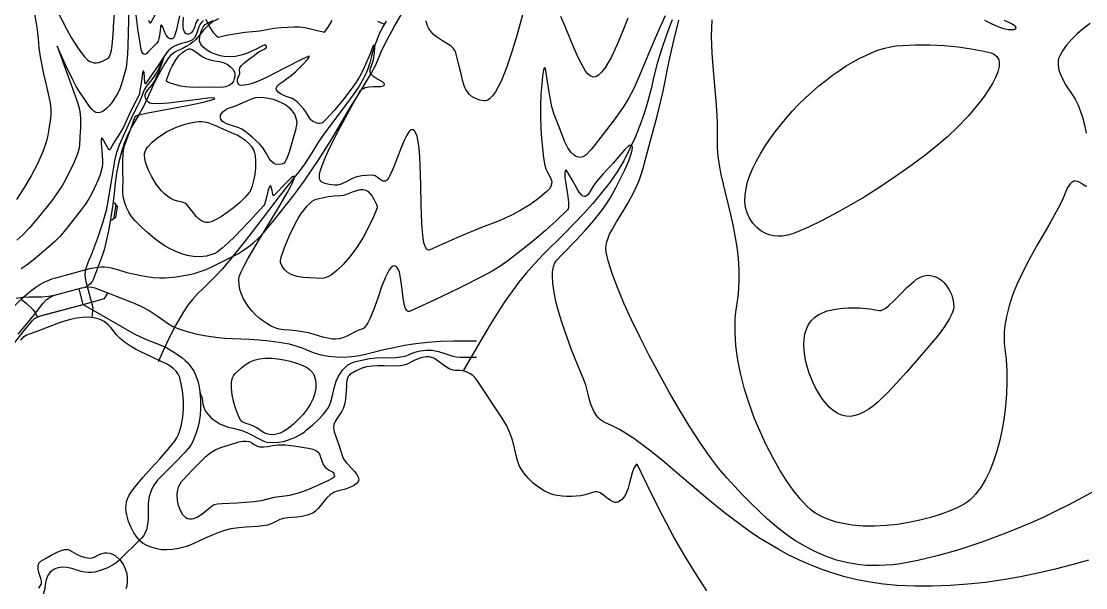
# Model space of a CAD drawing. Header units: inches. Extents: x 14835060 to 15200370, y 4673777 to 4962097.
# Drawn here: x 14982426 to 15056849, y 4714730 to 4754310 of the extents above; entities that cross this region are included whole.
import ezdxf

# ---------------------------------------------------------------- set-up
doc = ezdxf.new("R2010")
doc.units = ezdxf.units.IN
doc.header["$MEASUREMENT"] = 0
for name, color, linetype in [('1000m', 7, 'Continuous'), ('100m', 7, 'Continuous'), ('200m', 7, 'Continuous'), ('500m', 7, 'Continuous'), ('8x', 7, 'Continuous'), ('8xx', 7, 'Continuous'), ('8xxÃ¦Â·Âµ', 7, 'Continuous'), ('8xÃ¦Â·Âµ', 7, 'Continuous'), ('Ã¥Â³Â¶Ã¥Â¶Â¼', 7, 'Continuous'), ('Ã¥Â¶ÂºÃ¥ÂÂ—Ã¤ÂºÂ¤Ã©Â€Âš', 7, 'Continuous'), ('Ã¥Â·ÂžÃ¥Â¢Âƒ', 7, 'Continuous'), ('Ã¦Â²Â³Ã¥Â·ÂÃ£ÂƒÂ»Ã¦Â¹Â–Ã¦Â²Â¼', 7, 'Continuous'), ('Ã¦ÂµÂ·Ã¥Â²Â¸Ã§Â·Âš', 7, 'Continuous'), ('Ã¨Â»ÂŠÃ¥Â»Â\xa0', 7, 'Continuous'), ('Ã¨Â‘Â¦Ã¥ÂŽÂŸÃ©Â‰Â„Ã©ÂÂ“', 7, 'Continuous'), ('Ã¨Â‡Â¨Ã¦ÂµÂ·Ã§Â·Âš', 7, 'Continuous'), ('Ã©Â¹Â½Ã¥Â·ÂžÃ§Â·Âš', 7, 'Continuous')]:
    doc.layers.add(name, color=color, linetype=linetype)

msp = doc.modelspace()

# ---------------------------------------------------------------- linework, layer by layer
at = {"layer": '1000m'}
for points in [[(15050232, 4752098), (15050395, 4752034), (15050529, 4751953), (15050636, 4751855), (15050716, 4751742), (15050770, 4751614), (15050801, 4751472), (15050809, 4751318), (15050796, 4751151), (15050709, 4750788), (15050550, 4750389), (15050330, 4749964), (15050058, 4749519), (15049743, 4749064), (15049396, 4748606), (15048645, 4747712), (15047881, 4746902), (15047184, 4746240), (15046461, 4745628), (15045592, 4744943), (15044611, 4744213), (15043554, 4743465), (15042455, 4742726), (15041348, 4742023), (15040268, 4741383), (15039251, 4740832), (15038321, 4740354), (15037475, 4739930), (15036702, 4739590), (15036340, 4739462), (15035992, 4739366), (15035658, 4739305), (15035336, 4739285), (15035025, 4739307), (15034723, 4739377), (15034429, 4739498), (15034142, 4739674), (15033861, 4739907), (15033585, 4740203), (15033345, 4740545), (15033174, 4740915), (15033067, 4741309), (15033021, 4741726), (15033032, 4742162), (15033097, 4742616), (15033213, 4743085), (15033375, 4743566), (15033581, 4744058), (15033826, 4744556), (15034107, 4745060), (15034421, 4745567), (15034764, 4746073), (15035132, 4746577), (15035522, 4747076), (15035931, 4747568), (15036356, 4748048), (15036797, 4748512), (15037251, 4748958), (15037716, 4749386), (15038189, 4749793), (15038668, 4750178), (15039149, 4750541), (15039631, 4750878), (15040111, 4751190), (15040586, 4751474), (15041053, 4751730), (15041511, 4751955), (15041956, 4752148), (15042386, 4752308), (15042798, 4752433), (15043190, 4752523), (15043589, 4752585), (15044020, 4752630), (15044954, 4752675), (15045948, 4752665), (15046957, 4752609), (15047934, 4752516), (15048836, 4752394), (15049617, 4752252), (15050232, 4752098)], [(15042397, 4734105), (15042538, 4734110), (15042695, 4734168), (15042868, 4734273), (15043053, 4734417), (15043458, 4734795), (15043893, 4735242), (15044346, 4735700), (15044802, 4736110), (15045026, 4736280), (15045246, 4736415), (15045459, 4736509), (15045664, 4736555), (15045877, 4736560), (15046081, 4736535), (15046274, 4736484), (15046458, 4736408), (15046630, 4736309), (15046791, 4736189), (15046940, 4736052), (15047076, 4735899), (15047306, 4735556), (15047477, 4735177), (15047583, 4734781), (15047620, 4734388), (15047600, 4734200), (15047544, 4733994), (15047453, 4733771), (15047330, 4733531), (15046998, 4733006), (15046571, 4732431), (15046068, 4731813), (15045510, 4731162), (15044314, 4729800), (15043652, 4729050), (15042993, 4728342), (15042337, 4727714), (15042010, 4727443), (15041685, 4727206), (15041362, 4727009), (15041040, 4726856), (15040721, 4726752), (15040404, 4726702), (15040089, 4726710), (15039776, 4726782), (15039466, 4726923), (15039159, 4727136), (15038919, 4727356), (15038684, 4727614), (15038456, 4727906), (15038239, 4728226), (15038035, 4728572), (15037846, 4728938), (15037674, 4729321), (15037522, 4729716), (15037393, 4730119), (15037288, 4730526), (15037211, 4730932), (15037163, 4731334), (15037147, 4731726), (15037166, 4732106), (15037221, 4732467), (15037316, 4732808), (15037457, 4733114), (15037646, 4733378), (15037878, 4733603), (15038147, 4733791), (15038449, 4733944), (15038777, 4734066), (15039128, 4734159), (15039495, 4734226), (15039873, 4734268), (15040258, 4734289), (15041024, 4734276), (15041751, 4734208), (15042397, 4734105)]]:
    msp.add_lwpolyline(points, dxfattribs=at)
at = {"layer": '100m'}
for points in [[(15057044, 4716646), (15055884, 4716319), (15054704, 4716015), (15053508, 4715738), (15052297, 4715492), (15051074, 4715279), (15049844, 4715103), (15048608, 4714968), (15047369, 4714876), (15046130, 4714831), (15044895, 4714836), (15043665, 4714895), (15042702, 4714986), (15041771, 4715119), (15040873, 4715291), (15040007, 4715499), (15039170, 4715743), (15038361, 4716018), (15037581, 4716322), (15036826, 4716654), (15036096, 4717010), (15035389, 4717388), (15034705, 4717785), (15034041, 4718200), (15033398, 4718629), (15032773, 4719071), (15031573, 4719980), (15030431, 4720909), (15029338, 4721837), (15028284, 4722744), (15027257, 4723611), (15026249, 4724419), (15025248, 4725147), (15024747, 4725474), (15024245, 4725775), (15023739, 4726046), (15023230, 4726284), (15023054, 4726376), (15022898, 4726489), (15022759, 4726621), (15022637, 4726769), (15022435, 4727105), (15022280, 4727476), (15022160, 4727862), (15022064, 4728243), (15021896, 4728910), (15021715, 4729368), (15021359, 4730222), (15020902, 4731361), (15020420, 4732673), (15020193, 4733360), (15019987, 4734049), (15019812, 4734725), (15019677, 4735375), (15019591, 4735986), (15019564, 4736542), (15019576, 4736796), (15019605, 4737032), (15019654, 4737246), (15019724, 4737439), (15019884, 4737649), (15020220, 4737998), (15021251, 4739039), (15021863, 4739692), (15022484, 4740406), (15023073, 4741164), (15023342, 4741552), (15023588, 4741945), (15023990, 4742675), (15024301, 4743274), (15024621, 4743930), (15024902, 4744569), (15025094, 4745116), (15025143, 4745333), (15025151, 4745500), (15025114, 4745606), (15025076, 4745634), (15025024, 4745644), (15024946, 4745623), (15024853, 4745562), (15024608, 4745323), (15023820, 4744402), (15023480, 4744041), (15023086, 4743637), (15022667, 4743145), (15022457, 4742851), (15022250, 4742517), (15022104, 4742281), (15022028, 4742185), (15021949, 4742112), (15021866, 4742069), (15021780, 4742061), (15021688, 4742096), (15021592, 4742179), (15021441, 4742377), (15021275, 4742640), (15020935, 4743243), (15020649, 4743749), (15020550, 4743891), (15020516, 4743921), (15020493, 4743918), (15020452, 4743836), (15020431, 4743716), (15020439, 4743388), (15020493, 4742975), (15020568, 4742519), (15020642, 4742064), (15020689, 4741652), (15020687, 4741325), (15020660, 4741206), (15020612, 4741125), (15019853, 4740384), (15019075, 4739681), (15018310, 4739031), (15017593, 4738452), (15016439, 4737574), (15015883, 4737179), (15015354, 4736860), (15014690, 4736495), (15013079, 4735679), (15011304, 4734832), (15009615, 4734057), (15009545, 4734036), (15009482, 4734037), (15009425, 4734060), (15009374, 4734102), (15009287, 4734240), (15009218, 4734439), (15009119, 4734971), (15009047, 4735603), (15008970, 4736237), (15008921, 4736526), (15008860, 4736778), (15008783, 4736984), (15008685, 4737130), (15008628, 4737176), (15008565, 4737204), (15008494, 4737211), (15008416, 4737195), (15008287, 4737109), (15008156, 4736946), (15008023, 4736718), (15007890, 4736434), (15007619, 4735747), (15007345, 4734974), (15007069, 4734205), (15006793, 4733527), (15006655, 4733250), (15006517, 4733029), (15006380, 4732876), (15006244, 4732802), (15006031, 4732734), (15005817, 4732636), (15005378, 4732400), (15005150, 4732285), (15004912, 4732188), (15004662, 4732121), (15004400, 4732096), (15004173, 4732106), (15003949, 4732137), (15003504, 4732240), (15002594, 4732506), (15002118, 4732610), (15001644, 4732683), (15001200, 4732727), (15000813, 4732743), (15000598, 4732763), (15000363, 4732820), (15000114, 4732911), (14999855, 4733035), (14999591, 4733188), (14999325, 4733369), (14999064, 4733576), (14998810, 4733807), (14998570, 4734059), (14998347, 4734330), (14998145, 4734618), (14997970, 4734921), (14997826, 4735237), (14997717, 4735564), (14997649, 4735899), (14997625, 4736241), (14997671, 4736472), (14997803, 4736806), (14998008, 4737226), (14998273, 4737718), (14998931, 4738851), (14999677, 4740081), (15000408, 4741282), (15001023, 4742328), (15001255, 4742754), (15001420, 4743095), (15001505, 4743334), (15001514, 4743411), (15001498, 4743457), (15001437, 4743457), (15001330, 4743390), (15001005, 4743099), (15000100, 4742154), (15000073, 4742136), (15000050, 4742142), (15000013, 4742210), (14999957, 4742478), (14999898, 4742743), (14999857, 4742806), (14999832, 4742808), (14999802, 4742787), (14999750, 4742691), (14999697, 4742531), (14999590, 4742104), (14999482, 4741675), (14999427, 4741513), (14999372, 4741414), (14998358, 4740310), (14997359, 4739268), (14996899, 4738822), (14996481, 4738453), (14996120, 4738181), (14995965, 4738089), (14995830, 4738028), (14995367, 4737906), (14994908, 4737859), (14994457, 4737877), (14994016, 4737952), (14993589, 4738075), (14993179, 4738237), (14992788, 4738430), (14992420, 4738644), (14992078, 4738871), (14991765, 4739103), (14991239, 4739543), (14990865, 4739895), (14990668, 4740088), (14990386, 4740371), (14990143, 4740669), (14989940, 4740977), (14989777, 4741296), (14989655, 4741622), (14989573, 4741953), (14989532, 4742289), (14989531, 4742625), (14989538, 4743161), (14989524, 4743807), (14989518, 4744493), (14989549, 4745148), (14989622, 4745531), (14989754, 4745938), (14990080, 4746785), (14990381, 4747650), (14990458, 4747704), (14990643, 4747768), (14991274, 4747917), (14993156, 4748269), (14994160, 4748453), (14995045, 4748629), (14995686, 4748788), (14995877, 4748859), (14995962, 4748921), (14995940, 4748950), (14995846, 4748960), (14995474, 4748936), (14994223, 4748774), (14992729, 4748595), (14992054, 4748549), (14991515, 4748557), (14991410, 4748587), (14991312, 4748651), (14991225, 4748741), (14991155, 4748849), (14991105, 4748968), (14991080, 4749089), (14991086, 4749204), (14991125, 4749306), (14991277, 4749513), (14991441, 4749700), (14991604, 4749903), (14991755, 4750159), (14992035, 4750787), (14992252, 4751346), (14992443, 4751899), (14991996, 4751224), (14991113, 4749944), (14991096, 4749932), (14991081, 4749947), (14991059, 4750043), (14991032, 4750389), (14991006, 4750731), (14990984, 4750823), (14990970, 4750836), (14990952, 4750821), (14990909, 4750703), (14990869, 4750505), (14990796, 4749980), (14990724, 4749451), (14990686, 4749250), (14990645, 4749127), (14990301, 4748470), (14989999, 4747845), (14989567, 4746921), (14989338, 4746511), (14989092, 4746130), (14988845, 4745747), (14988610, 4745334), (14988591, 4745319), (14988564, 4745330), (14988495, 4745416), (14988318, 4745739), (14988142, 4746061), (14988075, 4746145), (14988050, 4746155), (14988032, 4746138), (14988008, 4746003), (14988008, 4745792), (14988051, 4745226), (14988097, 4744611), (14988100, 4744340), (14988081, 4744120), (14987969, 4743684), (14987820, 4743288), (14987533, 4742635), (14987361, 4742266), (14987146, 4741893), (14986897, 4741519), (14986622, 4741142), (14985431, 4739628), (14985119, 4739273), (14984761, 4738930), (14984178, 4738420), (14983695, 4737988), (14983253, 4737618), (14982833, 4737294), (14982417, 4737002)], [(14999951, 4730766), (15000354, 4730720), (15000790, 4730649), (15001236, 4730552), (15001672, 4730427), (15002076, 4730272), (15002426, 4730085), (15002574, 4729979), (15002702, 4729864), (15002805, 4729741), (15002881, 4729608), (15002978, 4729319), (15003022, 4729003), (15003011, 4728667), (15002946, 4728314), (15002825, 4727951), (15002648, 4727581), (15002415, 4727210), (15002125, 4726843), (15001795, 4726485), (15001448, 4726150), (15001087, 4725857), (15000717, 4725625), (15000530, 4725537), (15000342, 4725472), (15000154, 4725430), (14999966, 4725416), (14999779, 4725431), (14999594, 4725477), (14999411, 4725557), (14999230, 4725674), (14998899, 4725896), (14998620, 4726038), (14998386, 4726127), (14998189, 4726188), (14998022, 4726246), (14997879, 4726328), (14997752, 4726460), (14997635, 4726666), (14997511, 4726965), (14997381, 4727338), (14997261, 4727759), (14997167, 4728202), (14997114, 4728641), (14997118, 4729049), (14997147, 4729233), (14997196, 4729400), (14997267, 4729545), (14997363, 4729667), (14997827, 4730100), (14998090, 4730301), (14998381, 4730479), (14998707, 4730624), (14999074, 4730726), (14999486, 4730777), (14999951, 4730766)], [(14998556, 4724842), (14998706, 4724735), (14998847, 4724658), (14998982, 4724605), (14999114, 4724575), (14999378, 4724566), (14999663, 4724603), (14999993, 4724659), (15000390, 4724704), (15000876, 4724712), (15001476, 4724653), (15002496, 4724487), (15002811, 4724410), (15003030, 4724321), (15003177, 4724208), (15003276, 4724059), (15003353, 4723860), (15003431, 4723601), (15003536, 4723347), (15003665, 4723164), (15003807, 4723036), (15003949, 4722949), (15004183, 4722835), (15004250, 4722777), (15004267, 4722698), (15004279, 4722620), (15004315, 4722563), (15004335, 4722511), (15004300, 4722446), (15004171, 4722352), (15003910, 4722212), (15002830, 4721729), (15002148, 4721458), (15001612, 4721282), (15001188, 4721177), (15000845, 4721119), (15000273, 4721057), (14999980, 4721006), (14999638, 4720911), (14999203, 4720804), (14998675, 4720728), (14998098, 4720677), (14997512, 4720643), (14996480, 4720596), (14996117, 4720567), (14995912, 4720526), (14995766, 4720430), (14995562, 4720263), (14995039, 4719847), (14994749, 4719665), (14994460, 4719542), (14994320, 4719513), (14994185, 4719512), (14994058, 4719542), (14993940, 4719607), (14993831, 4719704), (14993730, 4719823), (14993554, 4720117), (14993424, 4720467), (14993347, 4720852), (14993333, 4721249), (14993352, 4721446), (14993390, 4721637), (14993449, 4721821), (14993529, 4721994), (14993631, 4722154), (14993757, 4722297), (14994347, 4722912), (14994998, 4723582), (14995338, 4723895), (14995684, 4724168), (14996031, 4724386), (14996205, 4724468), (14996378, 4724529), (14997044, 4724739), (14997647, 4724915), (14997916, 4724964), (14998160, 4724976), (14998374, 4724938), (14998556, 4724842)]]:
    msp.add_lwpolyline(points, dxfattribs=at)
at = {"layer": '200m'}
for points in [[(14989936, 4755300), (14989884, 4752605), (14989858, 4752021), (14989817, 4751501), (14989758, 4751068), (14989675, 4750742), (14989423, 4749940), (14989306, 4749586), (14989173, 4749289), (14988973, 4748953), (14988779, 4748667), (14988591, 4748429), (14988410, 4748237), (14988237, 4748090), (14988073, 4747987), (14987918, 4747926), (14987774, 4747906), (14987635, 4747939), (14987493, 4748031), (14987348, 4748176), (14987197, 4748364), (14986868, 4748838), (14986493, 4749390), (14986271, 4749745), (14986023, 4750209), (14985517, 4751271), (14984945, 4752584), (14986290, 4748850), (14986409, 4748490), (14986491, 4748152), (14986541, 4747829), (14986566, 4747514), (14986563, 4746883), (14986526, 4746204), (14986487, 4745620), (14986448, 4745378), (14986377, 4745121), (14986262, 4744814), (14986090, 4744421), (14985522, 4743235), (14985303, 4742854), (14984961, 4742343), (14984528, 4741747), (14984037, 4741109), (14983517, 4740473), (14983002, 4739883), (14982524, 4739382), (14982113, 4739015)], [(14993487, 4754694), (14993350, 4754062), (14993276, 4753724), (14993195, 4753424), (14993104, 4753200), (14993053, 4753130), (14992999, 4753093), (14992909, 4753077), (14992827, 4753090), (14992753, 4753125), (14992684, 4753181), (14992565, 4753338), (14992466, 4753529), (14992317, 4753897), (14992259, 4754014), (14992232, 4754043), (14992207, 4754047), (14992170, 4753991), (14992148, 4753873), (14992116, 4753516), (14992092, 4753310), (14992052, 4753109), (14991989, 4752929), (14991896, 4752787), (14991281, 4752144), (14991177, 4752044), (14991114, 4752006), (14991049, 4751990), (14990984, 4752007), (14990921, 4752065), (14990863, 4752175), (14990814, 4752346), (14990705, 4752935), (14990602, 4753631), (14990419, 4755113)], [(14994793, 4754463), (14994685, 4754300), (14994610, 4754128), (14994552, 4753953), (14994493, 4753786), (14994414, 4753635), (14994300, 4753509), (14994131, 4753416), (14994042, 4753410), (14993940, 4753456), (14993845, 4753567), (14993776, 4753756), (14993751, 4753950), (14993748, 4754164), (14993766, 4754593)], [(15003462, 4744241), (15003694, 4744827), (15003975, 4745453), (15004643, 4746775), (15005373, 4748110), (15006074, 4749362), (15006152, 4749471), (15006247, 4749558), (15006358, 4749626), (15006480, 4749676), (15006750, 4749735), (15007032, 4749756), (15007542, 4749765), (15007722, 4749796), (15007783, 4749826), (15007822, 4749870), (15007830, 4749921), (15007808, 4749971), (15007689, 4750072), (15007286, 4750299), (15007075, 4750439), (15006908, 4750603), (15006852, 4750697), (15006821, 4750799), (15006819, 4750911), (15006851, 4751033), (15006963, 4751349), (15007045, 4751648), (15007099, 4751921), (15007130, 4752161), (15007135, 4752514), (15007116, 4752612), (15007087, 4752648), (15007040, 4752605), (15006978, 4752476), (15006793, 4752000), (15006500, 4751295), (15006303, 4750881), (15006067, 4750439), (15005833, 4750051), (15005569, 4749660), (15004979, 4748882), (15004346, 4748131), (15003717, 4747437), (15003503, 4747245), (15003405, 4747193), (15003305, 4747169), (15003200, 4747172), (15003083, 4747200), (15002793, 4747329), (15002672, 4747427), (15002568, 4747574), (15002323, 4747981), (15002171, 4748181), (15001998, 4748381), (15001715, 4748680), (15001555, 4748808), (15001367, 4748906), (15000950, 4749060), (15000744, 4749138), (15000554, 4749231), (15000393, 4749352), (15000271, 4749510), (15000249, 4749615), (15000286, 4749723), (15000369, 4749830), (15000482, 4749936), (15000750, 4750128), (15000979, 4750280), (15001305, 4750528), (15001607, 4750787), (15002116, 4751285), (15002455, 4751675), (15002574, 4751858), (15002534, 4751864), (15002430, 4751829), (15002057, 4751658), (15000874, 4751054), (14999521, 4750370), (14998937, 4750100), (14998497, 4749931), (14998310, 4749885), (14998033, 4749836), (14997768, 4749823), (14997672, 4749842), (14997616, 4749886), (14997545, 4750076), (14997534, 4750187), (14997549, 4750301), (14997655, 4750538), (14997698, 4750640), (14997701, 4750724), (14997674, 4750903), (14997716, 4751067), (14997815, 4751218), (14997958, 4751361), (14998321, 4751637), (14998701, 4751927), (14998892, 4752074), (14999083, 4752192), (14999411, 4752370), (14999520, 4752442), (14999575, 4752510), (14999561, 4752580), (14999465, 4752658), (14999410, 4752648), (14999300, 4752596), (14998945, 4752406), (14998457, 4752169), (14998182, 4752058), (14997895, 4751966), (14997393, 4751860), (14996965, 4751827), (14996609, 4751848), (14996324, 4751907), (14995838, 4752067), (14995625, 4752159), (14995451, 4752260), (14995265, 4752402), (14995125, 4752532), (14995024, 4752650), (14994956, 4752755), (14994893, 4752926), (14994889, 4753044), (14994937, 4753371), (14995019, 4753667), (14995133, 4753909), (14995274, 4754077), (14995533, 4754234), (14995838, 4754355)], [(15027448, 4754686), (15027086, 4753917), (15026738, 4753135), (15026106, 4751630), (15025592, 4750371), (15025237, 4749559), (15024908, 4748951), (15024554, 4748375), (15024186, 4747833), (15023817, 4747327), (15023119, 4746430), (15022556, 4745702), (15022277, 4745349), (15021917, 4744982), (15021717, 4744848), (15021613, 4744813), (15021507, 4744798), (15021400, 4744805), (15021292, 4744834), (15021183, 4744885), (15021074, 4744957), (15020856, 4745171), (15020643, 4745478), (15020437, 4745878), (15020241, 4746376), (15020056, 4746858), (15019861, 4747321), (15019678, 4747798), (15019528, 4748323), (15019334, 4749347), (15019198, 4750250), (15019096, 4750875), (15019049, 4751034), (15019026, 4751067), (15019002, 4751065), (15018970, 4751007), (15018936, 4750886), (15018870, 4750486), (15018810, 4749911), (15018761, 4749212), (15018729, 4748436), (15018720, 4747632), (15018741, 4746847), (15018796, 4746131), (15018938, 4744771), (15019037, 4744224), (15019106, 4743998), (15019194, 4743809), (15019406, 4743425), (15019476, 4743255), (15019512, 4743092), (15019508, 4742933), (15019455, 4742771), (15019348, 4742601), (15019177, 4742420), (15018586, 4741919), (15017977, 4741485), (15017362, 4741111), (15016752, 4740790), (15016159, 4740515), (15015595, 4740279), (15014601, 4739898), (15013759, 4739559), (15012874, 4739174), (15011002, 4738330), (15010916, 4738310), (15010839, 4738329), (15010770, 4738385), (15010708, 4738475), (15010606, 4738751), (15010528, 4739140), (15010471, 4739624), (15010431, 4740185), (15010385, 4741474), (15010359, 4742866), (15010323, 4744225), (15010291, 4744848), (15010245, 4745411), (15010181, 4745896), (15010095, 4746286), (15010018, 4746499), (15009925, 4746647), (15009815, 4746724), (15009754, 4746733), (15009688, 4746722), (15009615, 4746680), (15009539, 4746600), (15009378, 4746343), (15009205, 4745978), (15009020, 4745532), (15008620, 4744508), (15008405, 4743984), (15008182, 4743490), (15008107, 4743352), (15008032, 4743251), (15007957, 4743184), (15007884, 4743145), (15007810, 4743132), (15007737, 4743141), (15007593, 4743206), (15007305, 4743424), (15007160, 4743514), (15007015, 4743551), (15006546, 4743542), (15006226, 4743509), (15005888, 4743434), (15005686, 4743361), (15005487, 4743268), (15005096, 4743064), (15004719, 4742899), (15004537, 4742855), (15004360, 4742850), (15003958, 4742902), (15003656, 4742975), (15003446, 4743076), (15003373, 4743139), (15003319, 4743211), (15003284, 4743294), (15003266, 4743389), (15003278, 4743615), (15003346, 4743896), (15003462, 4744241)], [(15057532, 4721529), (15056628, 4721027), (15055722, 4720550), (15054817, 4720097), (15053917, 4719669), (15053024, 4719266), (15051269, 4718535), (15049578, 4717906), (15047972, 4717377), (15046474, 4716951), (15045108, 4716628), (15043896, 4716409), (15043355, 4716338), (15042861, 4716294), (15042397, 4716273), (15041943, 4716273), (15041499, 4716293), (15041065, 4716331), (15040226, 4716464), (15039422, 4716664), (15038651, 4716928), (15037912, 4717249), (15037202, 4717621), (15036519, 4718040), (15035860, 4718500), (15035224, 4718995), (15034608, 4719520), (15034010, 4720069), (15033427, 4720637), (15032858, 4721218), (15031751, 4722397), (15031173, 4723077), (15030542, 4723917), (15029868, 4724894), (15029166, 4725982), (15028448, 4727157), (15027729, 4728393), (15027020, 4729666), (15026336, 4730950), (15025689, 4732222), (15025092, 4733455), (15024560, 4734625), (15024103, 4735708), (15023737, 4736677), (15023474, 4737508), (15023386, 4737864), (15023328, 4738177), (15023302, 4738442), (15023311, 4738657), (15023363, 4738906), (15023448, 4739163), (15023564, 4739430), (15023705, 4739707), (15024047, 4740294), (15024442, 4740930), (15024858, 4741618), (15025260, 4742365), (15025447, 4742761), (15025617, 4743174), (15025768, 4743603), (15025896, 4744050), (15026430, 4745976), (15026877, 4747674), (15027298, 4749433), (15027700, 4751427), (15028017, 4752868), (15028408, 4754394)], [(14996376, 4749691), (14995641, 4749704), (14994911, 4749689), (14994218, 4749697), (14993895, 4749725), (14993592, 4749779), (14992840, 4749976), (14992662, 4750052), (14992581, 4750126), (14992573, 4750211), (14992614, 4750318), (14992678, 4750456), (14992740, 4750637), (14992836, 4750900), (14992978, 4751184), (14993280, 4751680), (14993472, 4751928), (14993692, 4752141), (14993920, 4752300), (14994136, 4752384), (14994251, 4752385), (14994368, 4752346), (14994626, 4752181), (14994938, 4751951), (14995124, 4751830), (14995334, 4751716), (14995485, 4751655), (14995642, 4751611), (14995966, 4751553), (14996291, 4751499), (14996604, 4751409), (14996834, 4751288), (14997055, 4751121), (14997232, 4750932), (14997292, 4750837), (14997328, 4750746), (14997345, 4750632), (14997346, 4750481), (14997319, 4750308), (14997253, 4750129), (14997136, 4749962), (14996959, 4749822), (14996844, 4749768), (14996709, 4749727), (14996554, 4749700), (14996376, 4749691)], [(15001652, 4747475), (15001682, 4747220), (15001655, 4746956), (15001595, 4746698), (15001526, 4746459), (15001150, 4745167), (15000973, 4744682), (15000884, 4744511), (15000795, 4744400), (15000651, 4744333), (15000440, 4744306), (15000208, 4744335), (15000100, 4744377), (15000005, 4744439), (14999877, 4744570), (14999759, 4744727), (14999543, 4745088), (14999326, 4745453), (14999208, 4745615), (14999079, 4745753), (14998571, 4746217), (14998044, 4746659), (14997857, 4746772), (14997645, 4746862), (14997192, 4747002), (14996772, 4747141), (14996602, 4747229), (14996472, 4747341), (14996384, 4747481), (14996350, 4747618), (14996365, 4747750), (14996420, 4747874), (14996511, 4747987), (14996629, 4748087), (14996769, 4748170), (14996924, 4748234), (14997468, 4748434), (14997934, 4748628), (14998585, 4748918), (14998819, 4748984), (14999091, 4749006), (14999392, 4748991), (14999709, 4748940), (15000031, 4748858), (15000348, 4748750), (15000646, 4748619), (15000916, 4748469), (15001163, 4748277), (15001375, 4748039), (15001542, 4747768), (15001652, 4747475)], [(14998678, 4745272), (14998735, 4745108), (14998775, 4744924), (14998811, 4744510), (14998797, 4744062), (14998744, 4743609), (14998666, 4743183), (14998572, 4742812), (14998477, 4742527), (14998390, 4742359), (14998067, 4741990), (14997683, 4741622), (14997263, 4741269), (14996832, 4740946), (14996417, 4740669), (14996042, 4740450), (14995733, 4740306), (14995515, 4740252), (14995333, 4740262), (14995170, 4740301), (14995023, 4740365), (14994890, 4740451), (14994658, 4740671), (14994456, 4740928), (14994268, 4741189), (14994075, 4741424), (14993971, 4741522), (14993860, 4741600), (14993738, 4741656), (14993604, 4741685), (14993357, 4741731), (14993117, 4741816), (14992883, 4741935), (14992658, 4742085), (14992442, 4742263), (14992236, 4742464), (14992043, 4742685), (14991863, 4742922), (14991546, 4743430), (14991295, 4743957), (14991120, 4744474), (14991063, 4744720), (14991029, 4744951), (14991037, 4745078), (14991083, 4745220), (14991165, 4745374), (14991282, 4745538), (14991609, 4745885), (14992049, 4746240), (14992587, 4746579), (14993206, 4746883), (14993541, 4747015), (14993890, 4747129), (14994252, 4747224), (14994625, 4747296), (14994838, 4747318), (14995043, 4747314), (14995247, 4747284), (14995458, 4747231), (14995929, 4747053), (14996512, 4746789), (14996942, 4746602), (14997255, 4746479), (14997513, 4746368), (14997781, 4746215), (14998050, 4746024), (14998301, 4745804), (14998517, 4745554), (14998678, 4745272)], [(15006527, 4742506), (15006668, 4742411), (15006812, 4742263), (15006950, 4742081), (15007076, 4741882), (15007263, 4741506), (15007309, 4741366), (15007314, 4741283), (15007053, 4740636), (15006758, 4740028), (15006325, 4739209), (15005868, 4738478), (15005402, 4737842), (15004941, 4737308), (15004499, 4736885), (15004093, 4736578), (15003907, 4736471), (15003736, 4736396), (15003580, 4736354), (15003442, 4736345), (15002569, 4736384), (15002137, 4736417), (15001725, 4736484), (15001348, 4736602), (15001176, 4736686), (15001018, 4736789), (15000875, 4736915), (15000749, 4737064), (15000641, 4737240), (15000554, 4737445), (15000550, 4737589), (15000599, 4737823), (15000827, 4738500), (15001185, 4739350), (15001616, 4740249), (15001798, 4740574), (15001996, 4740875), (15002199, 4741146), (15002402, 4741382), (15002595, 4741579), (15002771, 4741731), (15002922, 4741835), (15003039, 4741884), (15003874, 4742057), (15004320, 4742124), (15004749, 4742148), (15004967, 4742172), (15005193, 4742235), (15005656, 4742413), (15005886, 4742494), (15006110, 4742548), (15006325, 4742557), (15006527, 4742506)]]:
    msp.add_lwpolyline(points, dxfattribs=at)
at = {"layer": '500m'}
for points in [[(14982965, 4756370), (14983269, 4755209), (14983454, 4754292), (14983533, 4753732), (14983598, 4753098), (14983664, 4752457), (14983755, 4751823), (14983977, 4750640), (14984201, 4749668), (14984363, 4749026), (14984449, 4748590), (14984486, 4748185), (14984486, 4747814), (14984460, 4747484), (14984376, 4746959), (14984323, 4746644), (14984292, 4746350), (14984218, 4746016), (14984105, 4745648), (14983959, 4745252), (14983581, 4744404), (14983121, 4743521), (14982614, 4742652), (14982094, 4741846)], [(14984888, 4755124), (14985599, 4753733), (14985915, 4753173), (14986371, 4752464), (14986615, 4752124), (14986848, 4751831), (14987055, 4751612), (14987223, 4751496), (14987380, 4751445), (14987533, 4751417), (14987685, 4751412), (14987839, 4751430), (14987996, 4751471), (14988158, 4751537), (14988512, 4751742), (14988601, 4751852), (14988673, 4752041), (14988730, 4752299), (14988775, 4752616), (14988843, 4753393), (14988901, 4754295), (14988973, 4755105)], [(15017532, 4754986), (15017028, 4753158), (15016708, 4752104), (15016353, 4751068), (15015974, 4750132), (15015777, 4749728), (15015577, 4749379), (15015376, 4749097), (15015173, 4748892), (15015071, 4748822), (15014970, 4748774), (15014869, 4748751), (15014768, 4748753), (15014493, 4748809), (15014257, 4748883), (15014054, 4748976), (15013882, 4749088), (15013737, 4749220), (15013615, 4749372), (15013512, 4749545), (15013424, 4749739), (15013279, 4750192), (15013150, 4750735), (15013006, 4751372), (15012816, 4752105), (15012740, 4752275), (15012623, 4752427), (15012471, 4752565), (15012291, 4752694), (15011882, 4752949), (15011458, 4753232), (15011258, 4753397), (15011078, 4753585), (15010925, 4753800), (15010805, 4754048), (15010728, 4754335)], [(14991326, 4754400), (14991362, 4754280), (14991403, 4754212), (14991448, 4754201), (14991499, 4754257), (14991816, 4754811)], [(15024827, 4754526), (15024483, 4753643), (15024087, 4752695), (15023658, 4751792), (15023438, 4751391), (15023216, 4751041), (15022996, 4750756), (15022780, 4750549), (15022674, 4750480), (15022570, 4750435), (15022468, 4750416), (15022369, 4750426), (15022208, 4750500), (15022048, 4750638), (15021886, 4750834), (15021725, 4751080), (15021403, 4751691), (15021083, 4752411), (15020456, 4753945), (15020152, 4754638)], [(15056926, 4742781), (15056827, 4742794), (15056710, 4742859), (15056432, 4743045), (15056276, 4743117), (15056111, 4743142), (15056026, 4743130), (15055939, 4743097), (15055851, 4743041), (15055763, 4742957), (15055584, 4742698), (15055405, 4742294), (15055195, 4741790), (15054929, 4741248), (15054270, 4740062), (15053512, 4738761), (15052740, 4737371), (15052375, 4736651), (15052038, 4735918), (15051740, 4735175), (15051490, 4734426), (15051301, 4733674), (15051181, 4732922), (15051151, 4732547), (15051143, 4732173), (15051157, 4731800), (15051195, 4731430), (15051278, 4730674), (15051323, 4729888), (15051332, 4729082), (15051304, 4728262), (15051240, 4727439), (15051140, 4726620), (15051007, 4725815), (15050839, 4725031), (15050638, 4724277), (15050404, 4723562), (15050137, 4722895), (15049839, 4722283), (15049511, 4721736), (15049151, 4721261), (15048960, 4721054), (15048762, 4720869), (15048556, 4720706), (15048344, 4720566), (15047866, 4720314), (15047308, 4720070), (15046681, 4719840), (15045995, 4719628), (15045262, 4719441), (15044493, 4719282), (15043700, 4719158), (15042895, 4719072), (15042087, 4719032), (15041290, 4719041), (15040513, 4719105), (15039769, 4719230), (15039413, 4719316), (15039069, 4719419), (15038739, 4719540), (15038424, 4719679), (15038125, 4719837), (15037845, 4720014), (15037584, 4720212), (15037344, 4720430), (15036877, 4720940), (15036398, 4721544), (15035915, 4722233), (15035434, 4722998), (15034963, 4723828), (15034508, 4724713), (15034077, 4725643), (15033677, 4726609), (15033316, 4727601), (15032999, 4728608), (15032736, 4729620), (15032531, 4730628), (15032394, 4731622), (15032331, 4732591), (15032329, 4733064), (15032349, 4733527), (15032390, 4733978), (15032455, 4734418), (15032573, 4735275), (15032625, 4736117), (15032621, 4736942), (15032567, 4737751), (15032474, 4738543), (15032348, 4739318), (15032197, 4740076), (15032031, 4740817), (15031682, 4742246), (15031367, 4743603), (15031242, 4744254), (15031150, 4744887), (15031099, 4745501), (15031097, 4746096), (15031110, 4746685), (15031102, 4747278), (15031036, 4748475), (15030816, 4750882), (15030726, 4752077), (15030690, 4753256), (15030703, 4753837), (15030741, 4754412)], [(15049761, 4754401), (15050249, 4754146), (15050702, 4753945), (15051100, 4753809), (15051420, 4753744), (15051663, 4753733), (15051839, 4753747), (15051946, 4753785), (15051984, 4753844), (15051952, 4753922), (15051848, 4754017), (15051671, 4754125), (15051420, 4754246), (15051164, 4754371)], [(15057168, 4754147), (15056698, 4753818), (15056255, 4753440), (15055853, 4753038), (15055505, 4752633), (15055226, 4752248), (15055030, 4751906), (15054967, 4751747), (15054929, 4751584), (15054912, 4751418), (15054916, 4751248), (15054979, 4750903), (15055101, 4750553), (15055268, 4750203), (15055467, 4749857), (15055899, 4749199), (15056105, 4748867), (15056295, 4748493), (15056469, 4748074), (15056625, 4747605), (15056761, 4747082), (15056876, 4746501)]]:
    msp.add_lwpolyline(points, dxfattribs=at)
at = {"layer": '8x'}
msp.add_lwpolyline([(14981767, 4734249), (14982444, 4734916), (14982793, 4735229), (14983121, 4735497), (14983432, 4735725), (14983729, 4735916), (14984016, 4736075), (14984295, 4736205), (14984571, 4736310), (14984846, 4736393), (14987213, 4737027), (14987489, 4737091), (14987752, 4737132), (14988002, 4737151), (14988243, 4737149), (14988476, 4737128), (14988705, 4737088), (14989155, 4736957), (14989799, 4736767), (14990702, 4736565), (14991188, 4736480), (14991665, 4736415), (14992107, 4736380), (14992492, 4736381), (14993246, 4736454), (14994082, 4736594), (14994510, 4736695), (14994936, 4736820), (14995350, 4736970), (14995744, 4737149), (14996504, 4737520), (14997249, 4737892), (14997615, 4738094), (14997974, 4738315), (14998327, 4738562), (14998673, 4738841), (14999020, 4739167), (14999374, 4739540), (15000088, 4740379), (15001422, 4742070), (15001773, 4742532), (15002203, 4743137), (15003179, 4744588), (15004107, 4746044), (15004747, 4747124), (15005333, 4748113), (15006118, 4749380), (15006880, 4750665), (15007184, 4751233), (15007399, 4751709), (15007596, 4752172), (15007854, 4752710), (15008504, 4753929), (15009253, 4755203)], dxfattribs=at)
at = {"layer": '8xx'}
msp.add_lwpolyline([(14982426, 4734889), (14982788, 4734584), (14983115, 4734287), (14983255, 4734137), (14983372, 4733985), (14983463, 4733828), (14983525, 4733665), (14986756, 4734531)], dxfattribs=at)
at = {"layer": '8xxÃ¦Â·Âµ'}
msp.add_lwpolyline([(14982426, 4734889), (14982788, 4734584), (14983115, 4734287), (14983255, 4734137), (14983372, 4733985), (14983463, 4733828), (14983525, 4733665), (14986756, 4734531)], dxfattribs=at)
at = {"layer": '8xÃ¦Â·Âµ'}
msp.add_lwpolyline([(14981767, 4734249), (14982444, 4734916), (14982793, 4735229), (14983121, 4735497), (14983432, 4735725), (14983729, 4735916), (14984016, 4736075), (14984295, 4736205), (14984571, 4736310), (14984846, 4736393), (14987213, 4737027), (14987489, 4737091), (14987752, 4737132), (14988002, 4737151), (14988243, 4737149), (14988476, 4737128), (14988705, 4737088), (14989155, 4736957), (14989799, 4736767), (14990702, 4736565), (14991188, 4736480), (14991665, 4736415), (14992107, 4736380), (14992492, 4736381), (14993246, 4736454), (14994082, 4736594), (14994510, 4736695), (14994936, 4736820), (14995350, 4736970), (14995744, 4737149), (14996504, 4737520), (14997249, 4737892), (14997615, 4738094), (14997974, 4738315), (14998327, 4738562), (14998673, 4738841), (14999020, 4739167), (14999374, 4739540), (15000088, 4740379), (15001422, 4742070), (15001773, 4742532), (15002203, 4743137), (15003179, 4744588), (15004107, 4746044), (15004747, 4747124), (15005333, 4748113), (15006118, 4749380), (15006880, 4750665), (15007184, 4751233), (15007399, 4751709), (15007596, 4752172), (15007854, 4752710), (15008504, 4753929), (15009253, 4755203)], dxfattribs=at)
at = {"layer": 'Ã¥Â³Â¶Ã¥Â¶Â¼'}
for points in [[(14983648, 4714700), (14983777, 4714889), (14983821, 4714948), (14983845, 4715017), (14983845, 4715180), (14983800, 4715369), (14983732, 4715578), (14983662, 4715798), (14983612, 4716022), (14983603, 4716242), (14983621, 4716347), (14983657, 4716449), (14983804, 4716579), (14984117, 4716776), (14984519, 4716998), (14984936, 4717206), (14985210, 4717331), (14985446, 4717401), (14985562, 4717407), (14985683, 4717389), (14985815, 4717343), (14985962, 4717266), (14986297, 4717078), (14986586, 4716943), (14986833, 4716855), (14987045, 4716810), (14987227, 4716800), (14987383, 4716820), (14987520, 4716865), (14987642, 4716930), (14987910, 4717072), (14988067, 4717129), (14988236, 4717167), (14988417, 4717176), (14988608, 4717149), (14988806, 4717078), (14989011, 4716954)], [(14989011, 4716954), (14989312, 4716669), (14989538, 4716364), (14989696, 4716047), (14989794, 4715729), (14989838, 4715420), (14989838, 4715131), (14989799, 4714870), (14989731, 4714649)]]:
    msp.add_lwpolyline(points, dxfattribs=at)
at = {"layer": 'Ã¥Â¶ÂºÃ¥ÂÂ—Ã¤ÂºÂ¤Ã©Â€Âš'}
for points in [[(14986756, 4734531), (14986462, 4735625)], [(14986756, 4734531), (14988248, 4734931), (14988471, 4735318)], [(14983203, 4733396), (14983359, 4733543), (14983529, 4733643), (14983719, 4733714), (14983937, 4733776), (14986756, 4734531), (14990311, 4732478)], [(14981964, 4731860), (14982556, 4732608), (14983203, 4733396)], [(14981964, 4731860), (14982556, 4732608), (14983203, 4733396)], [(14990311, 4732478), (14990756, 4732251), (14991232, 4732048), (14992130, 4731709), (14992595, 4731492), (14993138, 4731174), (14993660, 4730806), (14993884, 4730618), (14994066, 4730438), (14994355, 4730067), (14994480, 4729863), (14994590, 4729645), (14994686, 4729410), (14994767, 4729158), (14994831, 4728885), (14994880, 4728592)], [(14990311, 4732478), (14990756, 4732251), (14991232, 4732048), (14992130, 4731709), (14992595, 4731492), (14993138, 4731174), (14993660, 4730806), (14993884, 4730618), (14994066, 4730438), (14994355, 4730067), (14994480, 4729863), (14994590, 4729645), (14994686, 4729410), (14994767, 4729158), (14994831, 4728885), (14994880, 4728592)], [(15005727, 4730520), (15006243, 4730637), (15006767, 4730735), (15007257, 4730798), (15007675, 4730811), (15008102, 4730800), (15008605, 4730816), (15009111, 4730882), (15009344, 4730941), (15009552, 4731021), (15009936, 4731180), (15010325, 4731286), (15010726, 4731336), (15011150, 4731324), (15011374, 4731287), (15011608, 4731225), (15012099, 4731063), (15012604, 4730913), (15012858, 4730864), (15013109, 4730846), (15014261, 4730846)], [(15005727, 4730520), (15006243, 4730637), (15006767, 4730735), (15007257, 4730798), (15007675, 4730811), (15008102, 4730800), (15008605, 4730816), (15009111, 4730882), (15009344, 4730941), (15009552, 4731021), (15009936, 4731180), (15010325, 4731286), (15010726, 4731336), (15011150, 4731324), (15011374, 4731287), (15011608, 4731225), (15012099, 4731063), (15012604, 4730913), (15012858, 4730864), (15013109, 4730846), (15014261, 4730846)], [(14999287, 4725012), (14999440, 4724950), (14999616, 4724908), (15000006, 4724876), (15000404, 4724897), (15000755, 4724954), (15001188, 4725083), (15001645, 4725277), (15002061, 4725510), (15002233, 4725632), (15002371, 4725754), (15002783, 4726096), (15003184, 4726462), (15003548, 4726846), (15003850, 4727243), (15003969, 4727463), (15004067, 4727714), (15004216, 4728257), (15004327, 4728775), (15004433, 4729167), (15004606, 4729523), (15004734, 4729726), (15004888, 4729931), (15005066, 4730124), (15005266, 4730295), (15005487, 4730431), (15005727, 4730520)], [(14994880, 4728592), (14994948, 4727902), (14994962, 4727301), (14994933, 4726777), (14994867, 4726320), (14994773, 4725918), (14994660, 4725562), (14994411, 4724941)], [(14994880, 4728592), (14994934, 4728325), (14994991, 4728196), (14995045, 4728061), (14995090, 4727777), (14995124, 4727561), (14995180, 4727354), (14995259, 4727161), (14995361, 4726987), (14995505, 4726800), (14995661, 4726636), (14995837, 4726488), (14996040, 4726350), (14996317, 4726190), (14996596, 4726061), (14996897, 4725956), (14997244, 4725870), (14997783, 4725735), (14998037, 4725643), (14998297, 4725523)], [(14998297, 4725523), (14999287, 4725012)], [(14994411, 4724941), (14994327, 4724780), (14994208, 4724602), (14993889, 4724212), (14993103, 4723382)], [(14994411, 4724941), (14994327, 4724780), (14994208, 4724602), (14993889, 4724212), (14993103, 4723382)], [(14993103, 4723382), (14992490, 4722774), (14991981, 4722258), (14991748, 4721966), (14991574, 4721675), (14991451, 4721385), (14991371, 4721097), (14991325, 4720813), (14991304, 4720534), (14991305, 4719998), (14991297, 4719491), (14991233, 4719006)], [(14991233, 4719006), (14991172, 4718771), (14991087, 4718555), (14990976, 4718361), (14990835, 4718192), (14989227, 4716609), (14989055, 4716463), (14988852, 4716329), (14988398, 4716099), (14987941, 4715926), (14987561, 4715818)], [(14986615, 4715873), (14985966, 4716071), (14985604, 4716153), (14985291, 4716176), (14985001, 4716123), (14984849, 4716069), (14984700, 4715995), (14984559, 4715901), (14984431, 4715787), (14984321, 4715652), (14984236, 4715494), (14984138, 4715196), (14984099, 4714939), (14984066, 4714671), (14983985, 4714340), (14983737, 4713600), (14983575, 4713215), (14983355, 4712795)], [(14987561, 4715818), (14987343, 4715787), (14987107, 4715785), (14986861, 4715814), (14986615, 4715873)]]:
    msp.add_lwpolyline(points, dxfattribs=at)
at = {"layer": 'Ã¥Â·ÂžÃ¥Â¢Âƒ'}
for points in [[(14995337, 4754460), (14995446, 4754194), (14995624, 4753852), (14995739, 4753672), (14995872, 4753498), (14996024, 4753337), (14996194, 4753197), (14996880, 4753353), (14997499, 4753467), (14998067, 4753545), (14998601, 4753593), (14999106, 4753655), (14999593, 4753745), (15000089, 4753831), (15000621, 4753881), (15001509, 4753930), (15001871, 4753926), (15002250, 4753869), (15003630, 4753545), (15003876, 4753898), (15004160, 4754373)], [(15007335, 4754311), (15007811, 4754114)]]:
    msp.add_lwpolyline(points, dxfattribs=at)
at = {"layer": 'Ã¦Â²Â³Ã¥Â·ÂÃ£ÂƒÂ»Ã¦Â¹Â–Ã¦Â²Â¼'}
for points in [[(14995156, 4754356), (14995043, 4754254), (14994934, 4754115), (14994843, 4753935), (14994692, 4753510), (14994623, 4753310), (14994534, 4753146), (14994394, 4753011), (14994174, 4752900), (14993899, 4752818), (14993619, 4752752), (14993345, 4752670), (14993088, 4752541), (14992874, 4752399), (14992709, 4752270), (14992572, 4752117), (14992443, 4751899), (14992121, 4751186), (14991902, 4750756), (14991634, 4750336), (14991375, 4750012), (14991172, 4749774), (14991008, 4749520), (14990866, 4749149), (14990710, 4748724), (14990526, 4748345), (14990329, 4747970), (14990131, 4747553), (14989570, 4746334), (14989274, 4745651), (14989068, 4745064), (14988951, 4744585), (14988864, 4744128), (14988702, 4743142), (14988505, 4741865), (14988349, 4741088), (14988109, 4740210), (14987760, 4739153), (14987332, 4738038), (14987100, 4737491), (14986940, 4737042), (14986895, 4736830), (14986879, 4736614), (14986895, 4736385), (14986947, 4736133), (14987435, 4734314), (14987351, 4733609)], [(15007930, 4754326), (15007669, 4753848), (15007436, 4753363), (15007231, 4752872), (15007057, 4752375), (15006915, 4751873), (15006786, 4751401), (15006649, 4750989), (15006506, 4750630), (15006357, 4750314), (15006050, 4749780), (15005737, 4749325), (15004765, 4748017), (15003623, 4746492), (15003171, 4745823), (15002737, 4745122), (15002218, 4744334), (15001896, 4743889), (15001514, 4743402), (15000529, 4742152), (14999338, 4740606), (14998098, 4739001), (14996965, 4737578), (14996465, 4736998), (14995994, 4736496), (14995136, 4735649), (14994750, 4735263), (14994392, 4734875), (14994061, 4734466), (14993759, 4734015), (14993213, 4733051), (14992729, 4732109), (14992317, 4731243), (14991985, 4730510)], [(15027939, 4754409), (15027538, 4753366), (15027177, 4752338), (15026876, 4751357), (15026653, 4750450), (15026460, 4749589), (15026233, 4748726), (15025972, 4747868), (15025674, 4747019), (15025338, 4746182), (15024962, 4745365), (15024544, 4744570), (15024084, 4743802), (15023570, 4743055), (15023001, 4742317), (15022385, 4741587), (15021734, 4740866), (15020364, 4739446), (15018971, 4738054), (15018316, 4737371), (15017726, 4736703), (15017194, 4736050), (15016714, 4735413), (15016279, 4734796), (15015883, 4734198), (15015181, 4733070), (15013926, 4730933), (15013328, 4729877)]]:
    msp.add_lwpolyline(points, dxfattribs=at)
at = {"layer": 'Ã¦ÂµÂ·Ã¥Â²Â¸Ã§Â·Âš'}
msp.add_lwpolyline([(15030360, 4714518), (15029834, 4715307), (15028865, 4716865), (15028012, 4718355), (15027275, 4719733), (15026659, 4720954), (15025797, 4722741), (15025558, 4723217), (15025487, 4723331), (15025449, 4723354), (15025348, 4723225), (15025264, 4723082), (15025136, 4722763), (15025041, 4722413), (15024956, 4722049), (15024859, 4721686), (15024726, 4721341), (15024639, 4721181), (15024535, 4721030), (15024410, 4720893), (15024262, 4720769), (15024150, 4720708), (15024038, 4720683), (15023926, 4720689), (15023814, 4720722), (15023591, 4720847), (15023366, 4721019), (15023139, 4721200), (15022910, 4721350), (15022794, 4721402), (15022676, 4721431), (15022558, 4721434), (15022438, 4721404), (15022155, 4721304), (15021857, 4721222), (15021548, 4721159), (15021229, 4721115), (15020902, 4721092), (15020571, 4721092), (15020238, 4721115), (15019904, 4721163), (15019664, 4721217), (15019430, 4721292), (15018986, 4721493), (15018577, 4721748), (15018208, 4722041), (15017885, 4722356), (15017614, 4722677), (15017399, 4722986), (15017246, 4723268), (15017116, 4723611), (15017023, 4723959), (15016863, 4724699), (15016753, 4725107), (15016595, 4725549), (15016366, 4726033), (15016047, 4726567), (15014249, 4729272), (15014130, 4729424), (15013986, 4729559), (15013822, 4729675), (15013644, 4729770), (15013455, 4729842), (15013261, 4729891), (15013066, 4729913), (15012873, 4729908), (15012753, 4729905), (15012633, 4729923), (15012396, 4730006), (15012162, 4730138), (15011930, 4730299), (15011480, 4730629), (15011262, 4730760), (15011048, 4730841), (15010900, 4730865), (15010754, 4730868), (15010465, 4730822), (15010182, 4730724), (15009903, 4730597), (15009354, 4730338), (15009082, 4730249), (15008810, 4730215), (15007801, 4730237), (15007362, 4730239), (15006954, 4730218), (15006565, 4730158), (15006184, 4730048), (15005802, 4729873), (15005407, 4729619), (15005343, 4729559), (15005291, 4729484), (15005217, 4729293), (15005174, 4729058), (15005153, 4728791), (15005127, 4728204), (15005100, 4727908), (15005051, 4727624), (15004944, 4727301), (15004805, 4727026), (15004501, 4726567), (15004374, 4726354), (15004287, 4726134), (15004260, 4725892), (15004275, 4725759), (15004312, 4725615), (15004628, 4724703), (15004917, 4723840), (15005006, 4723654), (15005153, 4723457), (15005534, 4723049), (15005723, 4722845), (15005881, 4722645), (15005986, 4722454), (15006012, 4722363), (15006017, 4722275), (15005973, 4722143), (15005873, 4722018), (15005724, 4721900), (15005538, 4721793), (15005322, 4721698), (15005088, 4721615), (15004600, 4721497), (15004441, 4721457), (15004293, 4721396), (15004023, 4721223), (15003784, 4721001), (15003569, 4720753), (15003183, 4720268), (15002999, 4720077), (15002811, 4719950), (15002420, 4719802), (15002048, 4719711), (15001695, 4719659), (15001363, 4719629), (15001052, 4719602), (15000763, 4719561), (15000496, 4719488), (15000253, 4719367), (14999954, 4719207), (14999642, 4719106), (14999311, 4719048), (14998952, 4719017), (14998120, 4718971), (14997632, 4718923), (14997085, 4718838), (14996632, 4718725), (14996171, 4718569), (14995714, 4718383), (14995273, 4718185), (14994482, 4717815), (14994154, 4717674), (14993887, 4717585), (14993417, 4717477), (14992992, 4717408), (14992603, 4717377), (14992242, 4717385), (14991901, 4717435), (14991569, 4717528), (14991240, 4717665), (14990903, 4717847), (14990725, 4717994), (14990518, 4718237), (14990304, 4718557), (14990100, 4718937), (14989926, 4719361), (14989802, 4719811), (14989764, 4720040), (14989746, 4720269), (14989750, 4720496), (14989779, 4720719), (14989850, 4720944), (14989979, 4721198), (14990157, 4721477), (14990378, 4721778), (14990913, 4722423), (14991520, 4723099), (14992136, 4723770), (14992698, 4724400), (14993141, 4724954), (14993298, 4725192), (14993402, 4725397), (14993516, 4725712), (14993607, 4726026), (14993728, 4726641), (14993779, 4727232), (14993775, 4727786), (14993730, 4728293), (14993660, 4728743), (14993501, 4729423), (14993403, 4729654), (14993250, 4729862), (14993048, 4730050), (14992803, 4730223), (14992522, 4730386), (14992210, 4730543), (14991520, 4730857), (14990784, 4731201), (14990414, 4731395), (14990052, 4731609), (14989703, 4731849), (14989373, 4732118), (14989069, 4732421), (14988798, 4732763), (14988666, 4732934), (14988523, 4733084), (14988372, 4733213), (14988213, 4733323), (14988045, 4733414), (14987870, 4733488), (14987502, 4733587), (14987113, 4733627), (14986707, 4733617), (14986291, 4733564), (14985869, 4733476), (14985447, 4733360), (14985029, 4733224), (14984227, 4732924), (14983506, 4732637), (14982906, 4732425), (14982713, 4732340), (14982535, 4732206), (14982371, 4732029)], dxfattribs=at)
at = {"layer": 'Ã¨Â»ÂŠÃ¥Â»Â\xa0'}
for points in [[(14988925, 4741647), (14989140, 4741354), (14989021, 4740594), (14988728, 4740380), (14988728, 4740380)], [(14989032, 4741501), (14988875, 4740487)]]:
    msp.add_lwpolyline(points, dxfattribs=at)
at = {"layer": 'Ã¨Â‘Â¦Ã¥ÂŽÂŸÃ©Â‰Â„Ã©ÂÂ“'}
for points in [[(14996214, 4754473), (14996025, 4754395), (14995842, 4754290), (14995493, 4754016), (14995172, 4753687), (14994881, 4753336)], [(14994881, 4753336), (14994634, 4753046), (14994420, 4752845), (14994207, 4752690), (14993964, 4752538)], [(14994881, 4753336), (14994634, 4753046), (14994420, 4752845), (14994207, 4752690), (14993964, 4752538)], [(14993964, 4752538), (14993667, 4752388), (14993336, 4752238), (14993169, 4752149), (14993009, 4752045), (14992859, 4751919), (14992725, 4751766)], [(14992725, 4751766), (14992456, 4751363), (14992174, 4750874), (14991899, 4750349), (14991656, 4749839)], [(14992725, 4751766), (14992456, 4751363), (14992174, 4750874), (14991899, 4750349), (14991656, 4749839)], [(14991656, 4749839), (14991070, 4748549)], [(14991070, 4748549), (14990885, 4748182), (14990675, 4747822), (14990162, 4746954), (14989880, 4746393), (14989623, 4745775), (14989398, 4745107), (14989212, 4744399), (14989081, 4743690), (14988998, 4742994), (14988926, 4742279), (14988830, 4741513), (14988690, 4740628), (14988517, 4739663), (14988317, 4738745), (14988209, 4738343), (14988096, 4738000), (14987468, 4736321), (14987378, 4736130), (14987251, 4735958), (14987089, 4735819), (14986890, 4735731)], [(14991070, 4748549), (14990885, 4748182), (14990675, 4747822), (14990162, 4746954), (14989880, 4746393), (14989623, 4745775), (14989398, 4745107), (14989212, 4744399), (14989081, 4743690), (14988998, 4742994), (14988926, 4742279), (14988830, 4741513), (14988690, 4740628), (14988517, 4739663), (14988317, 4738745), (14988209, 4738343), (14988096, 4738000), (14987468, 4736321), (14987378, 4736130), (14987251, 4735958), (14987089, 4735819), (14986890, 4735731)]]:
    msp.add_lwpolyline(points, dxfattribs=at)
at = {"layer": 'Ã¨Â‡Â¨Ã¦ÂµÂ·Ã§Â·Âš'}
msp.add_lwpolyline([(14982213, 4732444), (14982783, 4733145), (14983338, 4733825), (14983717, 4734310), (14983950, 4734612), (14984185, 4734858), (14984446, 4735044), (14984594, 4735114), (14984756, 4735168), (14986660, 4735678), (14986938, 4735739), (14987167, 4735758), (14987369, 4735737), (14987564, 4735678), (14990313, 4734616), (14990783, 4734405), (14991356, 4734094), (14991995, 4733692), (14992660, 4733210), (14992828, 4733097), (14993029, 4732988), (14993517, 4732786), (14994092, 4732607), (14994724, 4732453), (14995381, 4732327), (14996033, 4732231), (14996647, 4732166), (14997192, 4732136), (14998370, 4732094), (14999050, 4732051), (14999757, 4731985), (15000464, 4731891), (15001144, 4731762), (15001772, 4731593), (15002058, 4731491), (15002321, 4731377), (15002832, 4731165), (15003360, 4731009), (15003899, 4730905), (15004445, 4730852), (15004992, 4730845), (15005536, 4730883), (15006071, 4730963), (15006593, 4731080), (15007770, 4731375), (15008462, 4731526), (15009212, 4731669), (15010015, 4731794), (15010862, 4731895), (15011748, 4731961), (15012664, 4731985), (15014261, 4731985)], dxfattribs=at)
msp.add_lwpolyline([(14982213, 4732444), (14982783, 4733145), (14983338, 4733825), (14983717, 4734310), (14983950, 4734612), (14984185, 4734858), (14984446, 4735044), (14984594, 4735114), (14984756, 4735168), (14986660, 4735678), (14986938, 4735739), (14987167, 4735758), (14987369, 4735737), (14987564, 4735678), (14990313, 4734616), (14990783, 4734405), (14991356, 4734094), (14991995, 4733692), (14992660, 4733210), (14992828, 4733097), (14993029, 4732988), (14993517, 4732786), (14994092, 4732607), (14994724, 4732453), (14995381, 4732327), (14996033, 4732231), (14996647, 4732166), (14997192, 4732136), (14998370, 4732094), (14999050, 4732051), (14999757, 4731985), (15000464, 4731891), (15001144, 4731762), (15001772, 4731593), (15002058, 4731491), (15002321, 4731377), (15002832, 4731165), (15003360, 4731009), (15003899, 4730905), (15004445, 4730852), (15004992, 4730845), (15005536, 4730883), (15006071, 4730963), (15006593, 4731080), (15007770, 4731375), (15008462, 4731526), (15009212, 4731669), (15010015, 4731794), (15010862, 4731895), (15011748, 4731961), (15012664, 4731985), (15014261, 4731985)], dxfattribs=at)
at = {"layer": 'Ã©Â¹Â½Ã¥Â·ÂžÃ§Â·Âš'}
msp.add_lwpolyline([(14982074, 4734955), (14982511, 4735023), (14982959, 4735051), (14983868, 4735066), (14984318, 4735095), (14984756, 4735168)], dxfattribs=at)
msp.add_lwpolyline([(14982074, 4734955), (14982511, 4735023), (14982959, 4735051), (14983868, 4735066), (14984318, 4735095), (14984756, 4735168)], dxfattribs=at)

doc.saveas('drawing.dxf')
